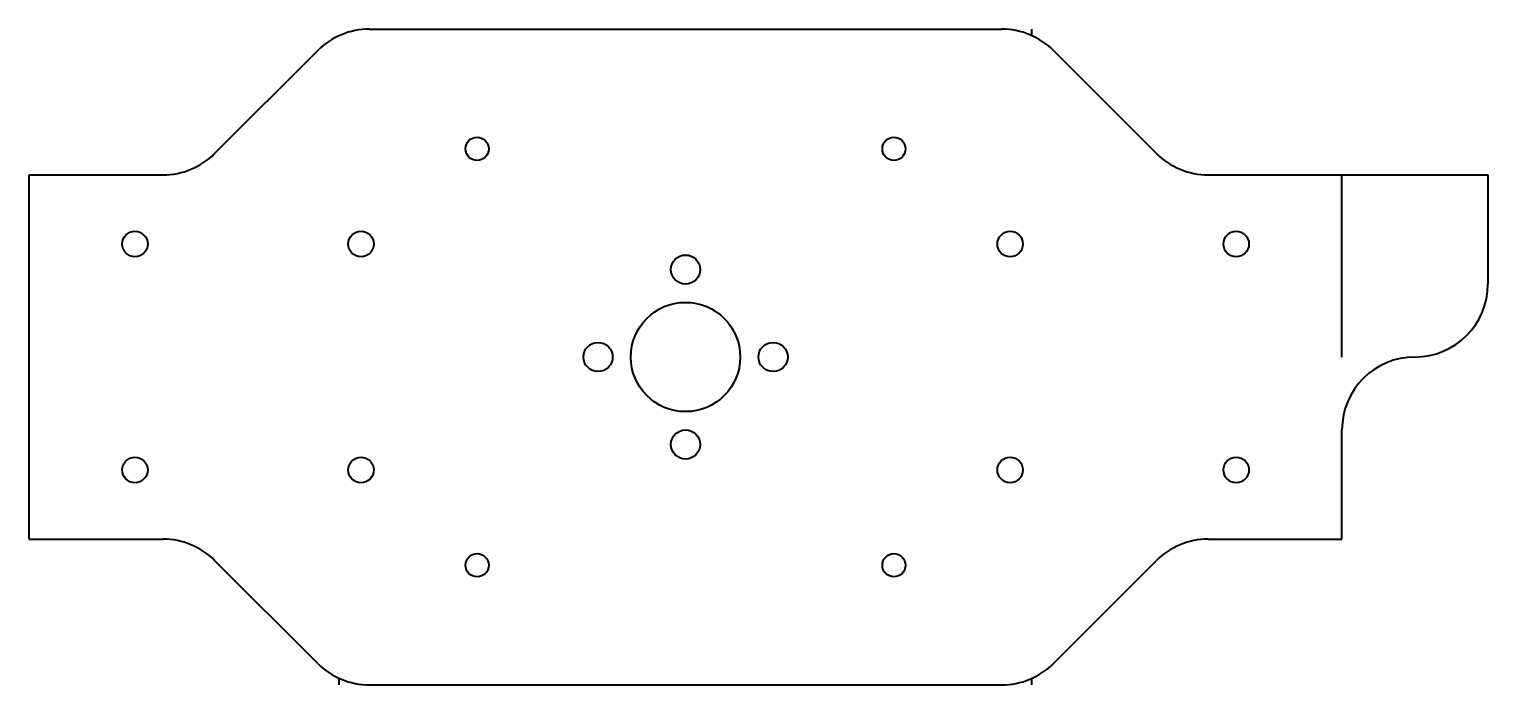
# Model space of a CAD drawing. Header units: inches. Extents: x -90 to 110, y -45 to 45.
import ezdxf

# ---------------------------------------------------------------- set-up
doc = ezdxf.new("R2010")
doc.units = ezdxf.units.IN
doc.header["$MEASUREMENT"] = 0
doc.layers.add('ModelSketch_Visible', color=7, linetype='Continuous', lineweight=40)

msp = doc.modelspace()

# ---------------------------------------------------------------- linework, layer by layer
at = {"layer": 'ModelSketch_Visible'}
for p, q in [((-43.36, 45), (43.36, 45)), ((47.5, 44.1), (47.5, 45)), ((-50.43, 42.07), (-64.57, 27.93)), ((50.43, 42.07), (64.57, 27.93)), ((-90, -25), (-90, 25)), ((-90, 25), (-71.64, 25)), ((71.64, 25), (90, 25)), ((90, 0), (90, 25)), ((90, 25), (110, 25)), ((110, 25), (110, 10)), ((90, -25), (90, -10)), ((-90, -25), (-71.64, -25)), ((71.64, -25), (90, -25)), ((-50.43, -42.07), (-64.57, -27.93)), ((50.43, -42.07), (64.57, -27.93)), ((-47.5, -45), (-47.5, -44.1)), ((-43.36, -45), (43.36, -45)), ((47.5, -45), (47.5, -44.1))]:
    msp.add_line(p, q, dxfattribs=at)
for centre, radius in [((-28.58, 28.57), 1.59), ((28.57, 28.57), 1.59), ((-75.5, 15.5), 1.75), ((-44.5, 15.5), 1.75), ((44.5, 15.5), 1.75), ((75.5, 15.5), 1.75), ((0, 12), 2), ((0, 0), 7.5), ((-12, 0), 2), ((12, 0), 2), ((0, -12), 2), ((-75.5, -15.5), 1.75), ((-44.5, -15.5), 1.75), ((44.5, -15.5), 1.75), ((75.5, -15.5), 1.75), ((-28.58, -28.58), 1.59), ((28.57, -28.58), 1.59)]:
    msp.add_circle(centre, radius, dxfattribs=at)
for centre, start, end in [((-43.36, 35), 90, 135), ((43.36, 35), 45, 90), ((-71.64, 35), 270, 315), ((71.64, 35), 225, 270), ((100, 10), 270, 0), ((100, -10), 90, 180), ((-71.64, -35), 45, 90), ((71.64, -35), 90, 135), ((-43.36, -35), 225, 270), ((43.36, -35), 270, 315)]:
    msp.add_arc(centre, 10, start, end, dxfattribs=at)

doc.saveas('drawing.dxf')
